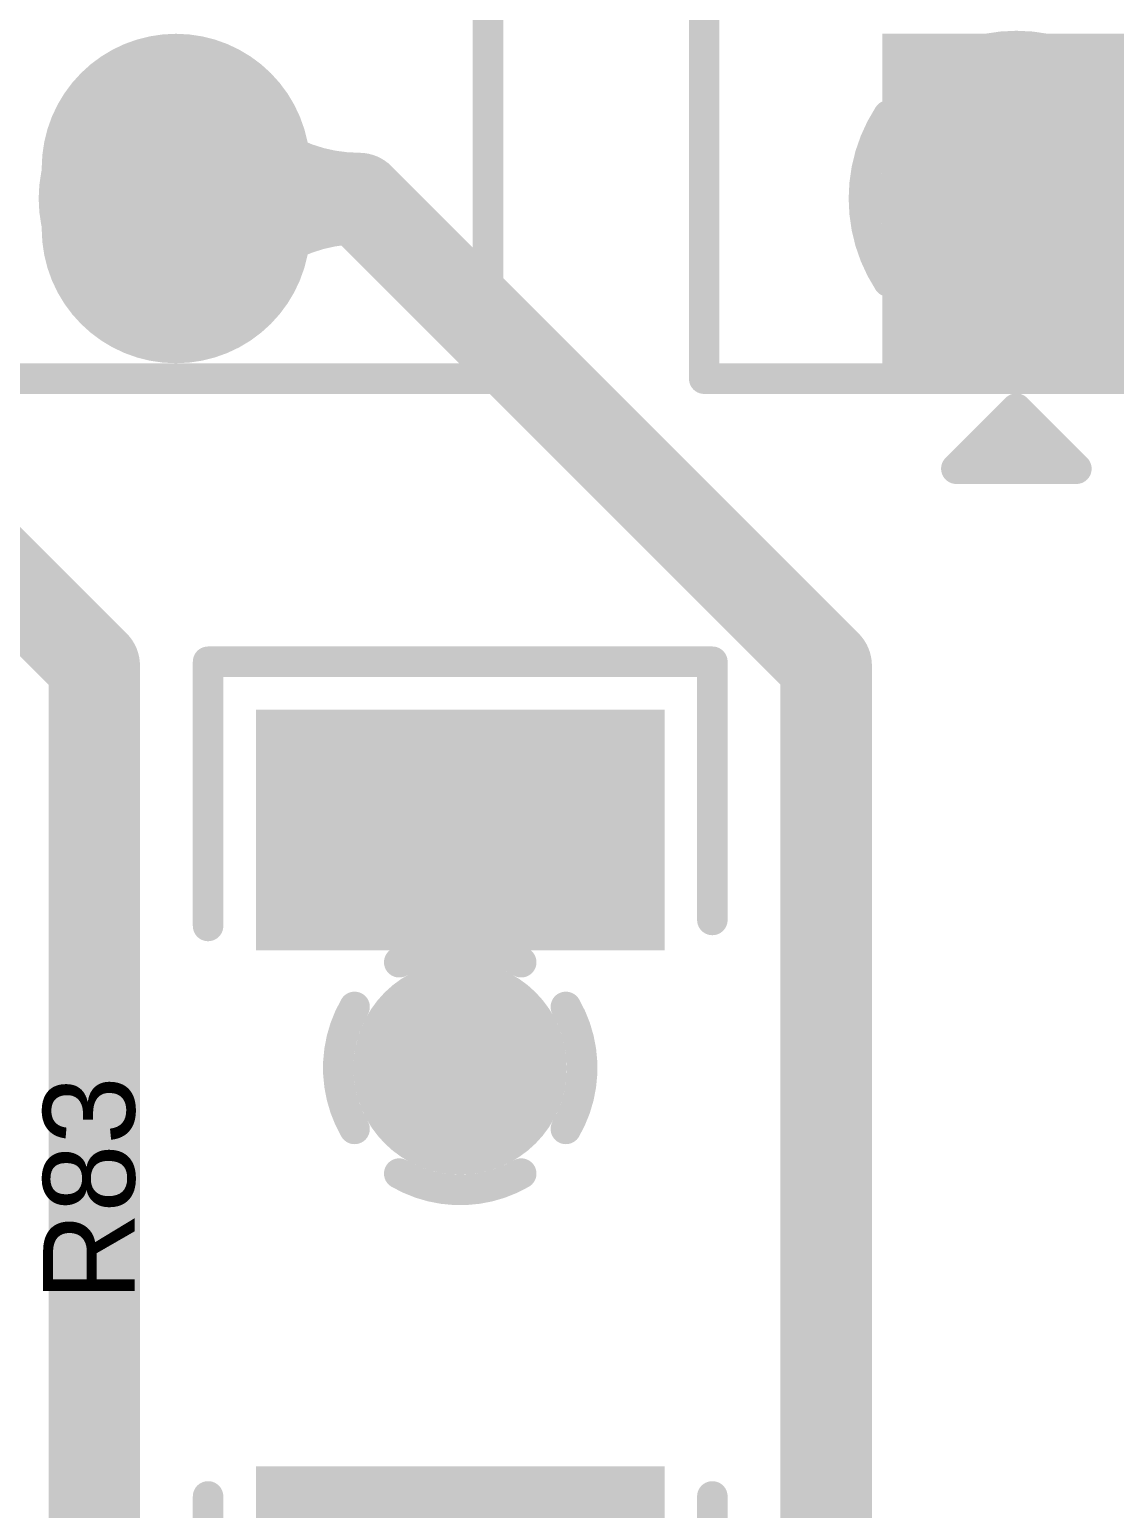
# Model space of a CAD drawing. Header units: millimetres. Extents: x 3.32 to 12.49, y 5.66 to 10.73.
# Drawn here: x 10.3426 to 10.6983, y 9.2556 to 9.7404 of the extents above; entities that cross this region are included whole.
import ezdxf

# ---------------------------------------------------------------- set-up
doc = ezdxf.new("R2010")
doc.units = ezdxf.units.MM
doc.header["$MEASUREMENT"] = 0
for name, color, linetype in [('BottomLayer', 5, 'Continuous'), ('BottomSolder', 6, 'Continuous'), ('InternalPlane1', 76, 'Continuous'), ('InternalPlane2', 16, 'Continuous'), ('MultiLayer', 9, 'Continuous'), ('PadHoleLayer', 156, 'Continuous'), ('TopLayer', 1, 'Continuous'), ('TopOverlay', 2, 'Continuous'), ('TopPaste', 8, 'Continuous'), ('TopSolder', 216, 'Continuous'), ('ViaHoleLayer', 16, 'Continuous')]:
    doc.layers.add(name, color=color, linetype=linetype)

# ---------------------------------------------------------------- blocks, each defined once
blk = doc.blocks.new('MC1_5_5_ST_3_81_115')
at = {"layer": 'BottomLayer'}
blk.add_solid([(0.04, 0.05), (-0.04, 0.05), (0.04, -0.05), (-0.04, -0.05)], dxfattribs=at)
at = {"layer": 'BottomSolder'}
blk.add_solid([(0.044, 0.054), (-0.044, 0.054), (0.044, -0.054), (-0.044, -0.054)], dxfattribs=at)
at = {"layer": 'InternalPlane1', "const_width": 0.01}
for points in [[(-0.02723, 0.04193, -0.296213), (0.02723, 0.04193)], [(-0.04193, -0.02723, -0.296213), (-0.04193, 0.02723)], [(0.02723, -0.04193, -0.296213), (-0.02723, -0.04193)]]:
    blk.add_lwpolyline(points, format="xyb", dxfattribs=at)
at = {"layer": 'InternalPlane1', "const_width": 0.005}
for points in [[(-0.02973, 0.04193, 1), (-0.02473, 0.04193, 1)], [(0.02473, 0.04193, 1), (0.02973, 0.04193, 1)], [(-0.04443, 0.02723, 1), (-0.03943, 0.02723, 1)], [(-0.04443, -0.02723, 1), (-0.03943, -0.02723, 1)], [(-0.02973, -0.04193, 1), (-0.02473, -0.04193, 1)], [(0.02473, -0.04193, 1), (0.02973, -0.04193, 1)]]:
    blk.add_lwpolyline(points, format="xyb", close=True, dxfattribs=at)
at = {"layer": 'InternalPlane2', "const_width": 0.045}
blk.add_lwpolyline([(-0.0225, 0, 1), (0.0225, 0, 1)], format="xyb", close=True, dxfattribs=at)
at = {"layer": 'MultiLayer'}
blk.add_solid([(0.04, 0.05), (-0.04, 0.05), (0.04, -0.05), (-0.04, -0.05)], dxfattribs=at)
at = {"layer": 'PadHoleLayer', "const_width": 0.025}
blk.add_lwpolyline([(-0.0125, 0, 1), (0.0125, 0, 1)], format="xyb", close=True, dxfattribs=at)
at = {"layer": 'TopLayer'}
blk.add_solid([(0.04, 0.05), (-0.04, 0.05), (0.04, -0.05), (-0.04, -0.05)], dxfattribs=at)
at = {"layer": 'TopOverlay', "const_width": 0.01}
for points in [[(-0.10236, -0.05906), (-0.10236, 0.31496)], [(-0.10236, -0.05906), (0.70236, -0.05906)], [(-0.01969, -0.08858), (0, -0.0689)], [(0, -0.0689), (0.01969, -0.08858)], [(-0.01969, -0.08858), (-0.01203, -0.08093)], [(-0.01203, -0.08093), (0.01204, -0.08093)], [(-0.01969, -0.08858), (0.01969, -0.08858)]]:
    blk.add_lwpolyline(points, dxfattribs=at)
at = {"layer": 'TopOverlay', "const_width": 0.005}
for points in [[(-0.10486, -0.05906, 1), (-0.09986, -0.05906, 1)], [(-0.10486, -0.05906, 1), (-0.09986, -0.05906, 1)], [(-0.0025, -0.0689, 1), (0.0025, -0.0689, 1)], [(-0.0025, -0.0689, 1), (0.0025, -0.0689, 1)], [(-0.01453, -0.08093, 1), (-0.00953, -0.08093, 1)], [(-0.01453, -0.08093, 1), (-0.00953, -0.08093, 1)], [(0.00954, -0.08093, 1), (0.01453, -0.08093, 1)], [(-0.02218, -0.08858, 1), (-0.01718, -0.08858, 1)], [(-0.02218, -0.08858, 1), (-0.01718, -0.08858, 1)], [(-0.02218, -0.08858, 1), (-0.01718, -0.08858, 1)], [(0.01718, -0.08858, 1), (0.02218, -0.08858, 1)], [(0.01718, -0.08858, 1), (0.02218, -0.08858, 1)]]:
    blk.add_lwpolyline(points, format="xyb", close=True, dxfattribs=at)
at = {"layer": 'TopSolder'}
blk.add_solid([(0.044, 0.054), (-0.044, 0.054), (0.044, -0.054), (-0.044, -0.054)], dxfattribs=at)
blk = doc.blocks.new('MC1_5_5_ST_3_81_116')
at = {"layer": 'BottomLayer', "const_width": 0.08}
blk.add_lwpolyline([(0.6, -0.01), (0.6, 0.01)], dxfattribs=at)
at = {"layer": 'BottomLayer', "const_width": 0.04}
for points in [[(0.58, 0.01, 1), (0.62, 0.01, 1)], [(0.58, -0.01, 1), (0.62, -0.01, 1)]]:
    blk.add_lwpolyline(points, format="xyb", close=True, dxfattribs=at)
at = {"layer": 'BottomSolder', "const_width": 0.088}
blk.add_lwpolyline([(0.6, -0.01), (0.6, 0.01)], dxfattribs=at)
at = {"layer": 'BottomSolder', "const_width": 0.044}
for points in [[(0.578, 0.01, 1), (0.622, 0.01, 1)], [(0.578, -0.01, 1), (0.622, -0.01, 1)]]:
    blk.add_lwpolyline(points, format="xyb", close=True, dxfattribs=at)
at = {"layer": 'InternalPlane1', "const_width": 0.045}
blk.add_lwpolyline([(0.5775, 0, 1), (0.6225, 0, 1)], format="xyb", close=True, dxfattribs=at)
at = {"layer": 'InternalPlane2', "const_width": 0.045}
blk.add_lwpolyline([(0.5775, 0, 1), (0.6225, 0, 1)], format="xyb", close=True, dxfattribs=at)
at = {"layer": 'MultiLayer', "const_width": 0.08}
blk.add_lwpolyline([(0.6, -0.01), (0.6, 0.01)], dxfattribs=at)
at = {"layer": 'MultiLayer', "const_width": 0.04}
for points in [[(0.58, 0.01, 1), (0.62, 0.01, 1)], [(0.58, -0.01, 1), (0.62, -0.01, 1)]]:
    blk.add_lwpolyline(points, format="xyb", close=True, dxfattribs=at)
at = {"layer": 'PadHoleLayer', "const_width": 0.025}
blk.add_lwpolyline([(0.5875, 0, 1), (0.6125, 0, 1)], format="xyb", close=True, dxfattribs=at)
at = {"layer": 'TopLayer', "const_width": 0.08}
blk.add_lwpolyline([(0.6, -0.01), (0.6, 0.01)], dxfattribs=at)
at = {"layer": 'TopLayer', "const_width": 0.04}
for points in [[(0.58, 0.01, 1), (0.62, 0.01, 1)], [(0.58, -0.01, 1), (0.62, -0.01, 1)]]:
    blk.add_lwpolyline(points, format="xyb", close=True, dxfattribs=at)
at = {"layer": 'TopOverlay', "const_width": 0.01}
for points in [[(0.70236, -0.05906), (0.70236, 0.31496)], [(-0.10236, -0.05906), (0.70236, -0.05906)]]:
    blk.add_lwpolyline(points, dxfattribs=at)
at = {"layer": 'TopOverlay', "const_width": 0.005}
blk.add_lwpolyline([(0.69986, -0.05906, 1), (0.70486, -0.05906, 1)], format="xyb", close=True, dxfattribs=at)
blk.add_lwpolyline([(0.69986, -0.05906, 1), (0.70486, -0.05906, 1)], format="xyb", close=True, dxfattribs=at)
at = {"layer": 'TopSolder', "const_width": 0.088}
blk.add_lwpolyline([(0.6, -0.01), (0.6, 0.01)], dxfattribs=at)
at = {"layer": 'TopSolder', "const_width": 0.044}
for points in [[(0.578, 0.01, 1), (0.622, 0.01, 1)], [(0.578, -0.01, 1), (0.622, -0.01, 1)]]:
    blk.add_lwpolyline(points, format="xyb", close=True, dxfattribs=at)
blk = doc.blocks.new('R2512_347')
at = {"layer": 'TopLayer'}
for points in [[(-0.035433, -0.062992), (0.035433, -0.062992), (-0.035433, 0.062992), (0.035433, 0.062992)], [(0.212598, -0.062992), (0.283464, -0.062992), (0.212598, 0.062992), (0.283464, 0.062992)]]:
    blk.add_solid(points, dxfattribs=at)
at = {"layer": 'TopOverlay', "const_width": 0.01}
for points in [[(-0.055118, 0.082677), (-0.055118, -0.082677)], [(-0.055118, 0.082677), (0.029528, 0.082677)], [(0.216535, 0.082677), (0.30315, 0.082677)], [(0.30315, 0.082677), (0.30315, -0.082677)], [(-0.055118, -0.082677), (0.029528, -0.082677)], [(0.218504, -0.082677), (0.30315, -0.082677)]]:
    blk.add_lwpolyline(points, dxfattribs=at)
at = {"layer": 'TopOverlay', "const_width": 0.005}
for points in [[(-0.057618, 0.082677, 1), (-0.052618, 0.082677, 1)], [(-0.057618, 0.082677, 1), (-0.052618, 0.082677, 1)], [(0.027028, 0.082677, 1), (0.032028, 0.082677, 1)], [(0.214035, 0.082677, 1), (0.219035, 0.082677, 1)], [(0.30065, 0.082677, 1), (0.30565, 0.082677, 1)], [(0.30065, 0.082677, 1), (0.30565, 0.082677, 1)], [(-0.057618, -0.082677, 1), (-0.052618, -0.082677, 1)], [(-0.057618, -0.082677, 1), (-0.052618, -0.082677, 1)], [(0.027028, -0.082677, 1), (0.032028, -0.082677, 1)], [(0.216004, -0.082677, 1), (0.221004, -0.082677, 1)], [(0.30065, -0.082677, 1), (0.30565, -0.082677, 1)], [(0.30065, -0.082677, 1), (0.30565, -0.082677, 1)]]:
    blk.add_lwpolyline(points, format="xyb", close=True, dxfattribs=at)
at = {"layer": 'TopPaste'}
for points in [[(-0.035433, -0.062992), (0.035433, -0.062992), (-0.035433, 0.062992), (0.035433, 0.062992)], [(0.212598, -0.062992), (0.283464, -0.062992), (0.212598, 0.062992), (0.283464, 0.062992)]]:
    blk.add_solid(points, dxfattribs=at)
at = {"layer": 'TopSolder'}
for points in [[(-0.039433, -0.066992), (0.039433, -0.066992), (-0.039433, 0.066992), (0.039433, 0.066992)], [(0.208598, -0.066992), (0.287464, -0.066992), (0.208598, 0.066992), (0.287464, 0.066992)]]:
    blk.add_solid(points, dxfattribs=at)

msp = doc.modelspace()

# ---------------------------------------------------------------- linework, layer by layer
at = {"layer": 'BottomLayer', "const_width": 0.025}
msp.add_lwpolyline([(10.47128, 9.40004, 1), (10.49628, 9.40004, 1)], format="xyb", close=True, dxfattribs=at)
at = {"layer": 'InternalPlane1', "const_width": 0.01}
for points in [[(10.46378, 9.43468, -0.267949), (10.50378, 9.43468)], [(10.44914, 9.38004, -0.267949), (10.44914, 9.42004)], [(10.51842, 9.42004, -0.267949), (10.51842, 9.38004)], [(10.50378, 9.3654, -0.267949), (10.46378, 9.3654)]]:
    msp.add_lwpolyline(points, format="xyb", dxfattribs=at)
at = {"layer": 'InternalPlane1', "const_width": 0.005}
for points in [[(10.46128, 9.43468, 1), (10.46628, 9.43468, 1)], [(10.50128, 9.43468, 1), (10.50628, 9.43468, 1)], [(10.44664, 9.42004, 1), (10.45164, 9.42004, 1)], [(10.51592, 9.42004, 1), (10.52092, 9.42004, 1)], [(10.44664, 9.38004, 1), (10.45164, 9.38004, 1)], [(10.51592, 9.38004, 1), (10.52092, 9.38004, 1)], [(10.46128, 9.3654, 1), (10.46628, 9.3654, 1)], [(10.50128, 9.3654, 1), (10.50628, 9.3654, 1)]]:
    msp.add_lwpolyline(points, format="xyb", close=True, dxfattribs=at)
at = {"layer": 'InternalPlane2', "const_width": 0.035}
msp.add_lwpolyline([(10.46628, 9.40004, 1), (10.50128, 9.40004, 1)], format="xyb", close=True, dxfattribs=at)
at = {"layer": 'MultiLayer', "const_width": 0.025}
msp.add_lwpolyline([(10.47128, 9.40004, 1), (10.49628, 9.40004, 1)], format="xyb", close=True, dxfattribs=at)
at = {"layer": 'TopLayer', "const_width": 0.03}
for points in [[(10.45063, 9.68504, -0.19977), (10.40829, 9.70266)], [(10.40829, 9.66742, -0.19977), (10.45063, 9.68504)], [(10.46933, 9.46362, -0.198912), (10.48378, 9.42874)], [(10.48378, 9.42874, -0.198912), (10.49823, 9.46362)]]:
    msp.add_lwpolyline(points, format="xyb", dxfattribs=at)
at = {"layer": 'TopLayer'}
for points, const_width in [([(10.40079, 9.70266, 1), (10.41579, 9.70266, 1)], 0.015), ([(10.38305, 9.68504, 1), (10.39805, 9.68504, 1)], 0.015), ([(10.44313, 9.68504, 1), (10.45813, 9.68504, 1)], 0.015), ([(10.44313, 9.68504, 1), (10.45813, 9.68504, 1)], 0.015), ([(10.44313, 9.68504, 1), (10.45813, 9.68504, 1)], 0.015), ([(10.44313, 9.68504, 1), (10.45813, 9.68504, 1)], 0.015), ([(10.40079, 9.66742, 1), (10.41579, 9.66742, 1)], 0.015), ([(10.35628, 9.53189, 1), (10.37128, 9.53189, 1)], 0.015), ([(10.35628, 9.53189, 1), (10.37128, 9.53189, 1)], 0.015), ([(10.59628, 9.53189, 1), (10.61128, 9.53189, 1)], 0.015), ([(10.59628, 9.53189, 1), (10.61128, 9.53189, 1)], 0.015), ([(10.47628, 9.47807, 1), (10.49128, 9.47807, 1)], 0.015), ([(10.46183, 9.46362, 1), (10.47683, 9.46362, 1)], 0.015), ([(10.49073, 9.46362, 1), (10.50573, 9.46362, 1)], 0.015), ([(10.47628, 9.42874, 1), (10.49128, 9.42874, 1)], 0.015), ([(10.47628, 9.42874, 1), (10.49128, 9.42874, 1)], 0.015), ([(10.47128, 9.40004, 1), (10.49628, 9.40004, 1)], 0.025), ([(10.47628, 9.40004, 1), (10.49128, 9.40004, 1)], 0.015)]:
    msp.add_lwpolyline(points, format="xyb", close=True, dxfattribs=dict(at, const_width=const_width))
at = {"layer": 'TopLayer', "const_width": 0.03}
for points in [[(10.39055, 9.68504), (10.45063, 9.68504)], [(10.45063, 9.68504), (10.60378, 9.53189)], [(10.24055, 9.65512), (10.36378, 9.53189)], [(10.36378, 9.15004), (10.36378, 9.53189)], [(10.60378, 9.20004), (10.60378, 9.53189)], [(10.48378, 9.40004), (10.48378, 9.47807)]]:
    msp.add_lwpolyline(points, dxfattribs=at)
at = {"layer": 'ViaHoleLayer', "const_width": 0.015}
msp.add_lwpolyline([(10.47628, 9.40004, 1), (10.49128, 9.40004, 1)], format="xyb", close=True, dxfattribs=at)

# ---------------------------------------------------------------- block references
for name, p, rotation in [('MC1_5_5_ST_3_81_116', (9.79055, 9.68504), 360), ('MC1_5_5_ST_3_81_115', (10.66614, 9.68504), 360), ('R2512_347', (10.48378, 9.23004), 90)]:
    msp.add_blockref(name, p, dxfattribs=dict(rotation=rotation))

# ---------------------------------------------------------------- texts
at = {"layer": 'TopOverlay'}
msp.add_text('R83', height=0.03, rotation=90, dxfattribs=at).set_placement((10.37701, 9.32366))

doc.saveas('drawing.dxf')
